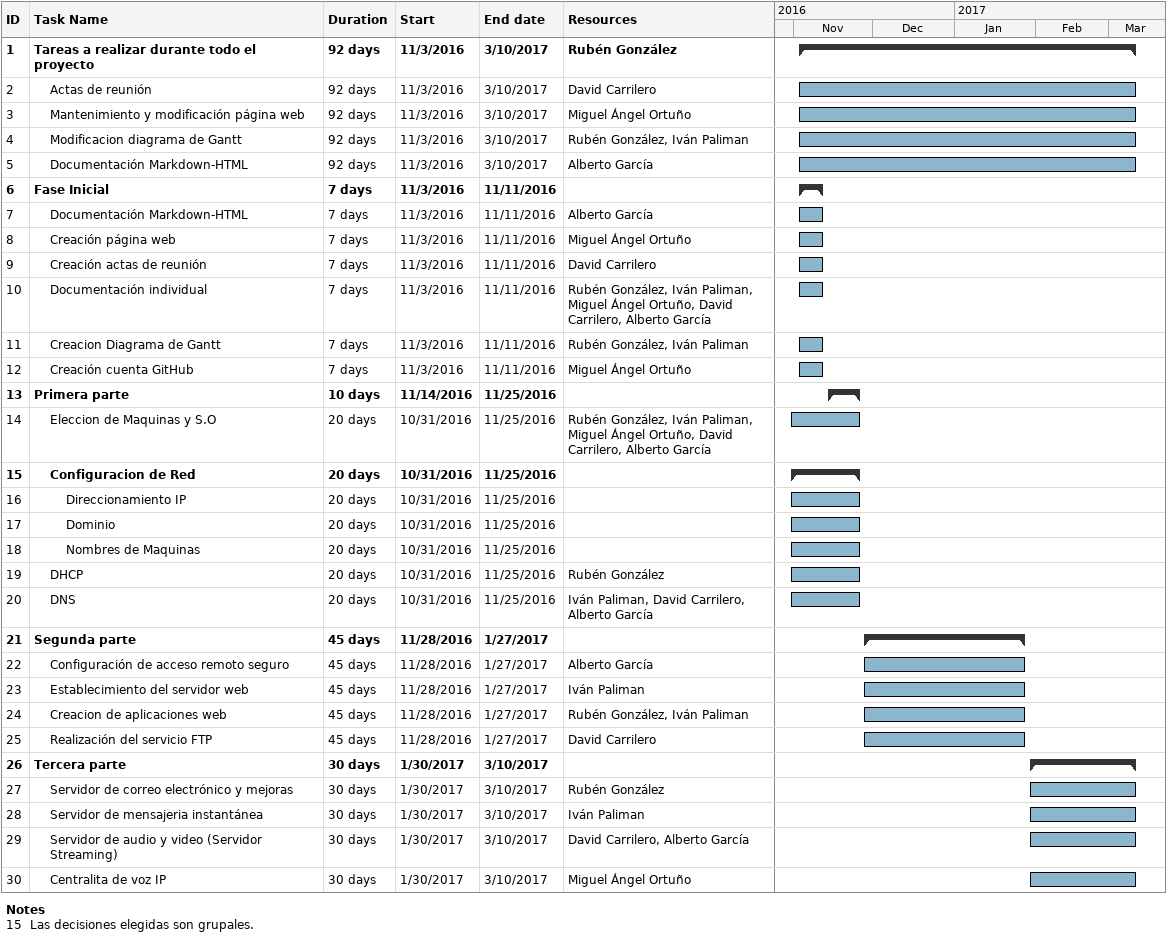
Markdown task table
| ID | Level | Task | Duration | Start | Finish | Resources |
|---|---|---|---|---|---|---|
| 1 | 1 | **Tareas a realizar durante todo el proyecto** | 92d | 2016-11-03 | 2017-03-10 | Rubén González |
| 2 | 2 | Actas de reunión | 92d | 2016-11-03 | 2017-03-10 | David Carrilero |
| 3 | 2 | Mantenimiento y modificación página web | 92d | 2016-11-03 | 2017-03-10 | Miguel Ángel Ortuño |
| 4 | 2 | Modificacion diagrama de Gantt | 92d | 2016-11-03 | 2017-03-10 | Rubén González, Iván Paliman |
| 5 | 2 | Documentación Markdown-HTML | 92d | 2016-11-03 | 2017-03-10 | Alberto García |
| 6 | 1 | **Fase Inicial** | 7d | 2016-11-03 | 2016-11-11 |  |
| 7 | 2 | Documentación Markdown-HTML | 7d | 2016-11-03 | 2016-11-11 | Alberto García |
| 8 | 2 | Creación página web | 7d | 2016-11-03 | 2016-11-11 | Miguel Ángel Ortuño |
| 9 | 2 | Creación actas de reunión | 7d | 2016-11-03 | 2016-11-11 | David Carrilero |
| 10 | 2 | Documentación individual | 7d | 2016-11-03 | 2016-11-11 | Rubén González, Iván Paliman, Miguel Ángel Ortuño, David Carrilero, Alberto García |
| 11 | 2 | Creacion Diagrama de Gantt | 7d | 2016-11-03 | 2016-11-11 | Rubén González, Iván Paliman |
| 12 | 2 | Creación cuenta GitHub | 7d | 2016-11-03 | 2016-11-11 | Miguel Ángel Ortuño |
| 13 | 1 | **Primera parte** | 10d | 2016-11-14 | 2016-11-25 |  |
| 14 | 2 | Eleccion de Maquinas y S.O | 20d | 2016-10-31 | 2016-11-25 | Rubén González, Iván Paliman, Miguel Ángel Ortuño, David Carrilero, Alberto García |
| 15 | 2 | **Configuracion de Red** | 20d | 2016-10-31 | 2016-11-25 |  |
| 16 | 3 | Direccionamiento IP | 20d | 2016-10-31 | 2016-11-25 |  |
| 17 | 3 | Dominio | 20d | 2016-10-31 | 2016-11-25 |  |
| 18 | 3 | Nombres de Maquinas | 20d | 2016-10-31 | 2016-11-25 |  |
| 19 | 2 | DHCP | 20d | 2016-10-31 | 2016-11-25 | Rubén González |
| 20 | 2 | DNS | 20d | 2016-10-31 | 2016-11-25 | Iván Paliman, David Carrilero, Alberto García |
| 21 | 1 | **Segunda parte** | 45d | 2016-11-28 | 2017-01-27 |  |
| 22 | 2 | Configuración de acceso remoto seguro | 45d | 2016-11-28 | 2017-01-27 | Alberto García |
| 23 | 2 | Establecimiento del servidor web | 45d | 2016-11-28 | 2017-01-27 | Iván Paliman |
| 24 | 2 | Creacion de aplicaciones web | 45d | 2016-11-28 | 2017-01-27 | Rubén González, Iván Paliman |
| 25 | 2 | Realización del servicio FTP | 45d | 2016-11-28 | 2017-01-27 | David Carrilero |
| 26 | 1 | **Tercera parte** | 30d | 2017-01-30 | 2017-03-10 |  |
| 27 | 2 | Servidor de correo electrónico y mejoras | 30d | 2017-01-30 | 2017-03-10 | Rubén González |
| 28 | 2 | Servidor de mensajeria instantánea | 30d | 2017-01-30 | 2017-03-10 | Iván Paliman |
| 29 | 2 | Servidor de audio y video (Servidor Streaming) | 30d | 2017-01-30 | 2017-03-10 | David Carrilero, Alberto García |
| 30 | 2 | Centralita de voz IP | 30d | 2017-01-30 | 2017-03-10 | Miguel Ángel Ortuño |

Notes
- 15: Las decisiones elegidas son grupales.
